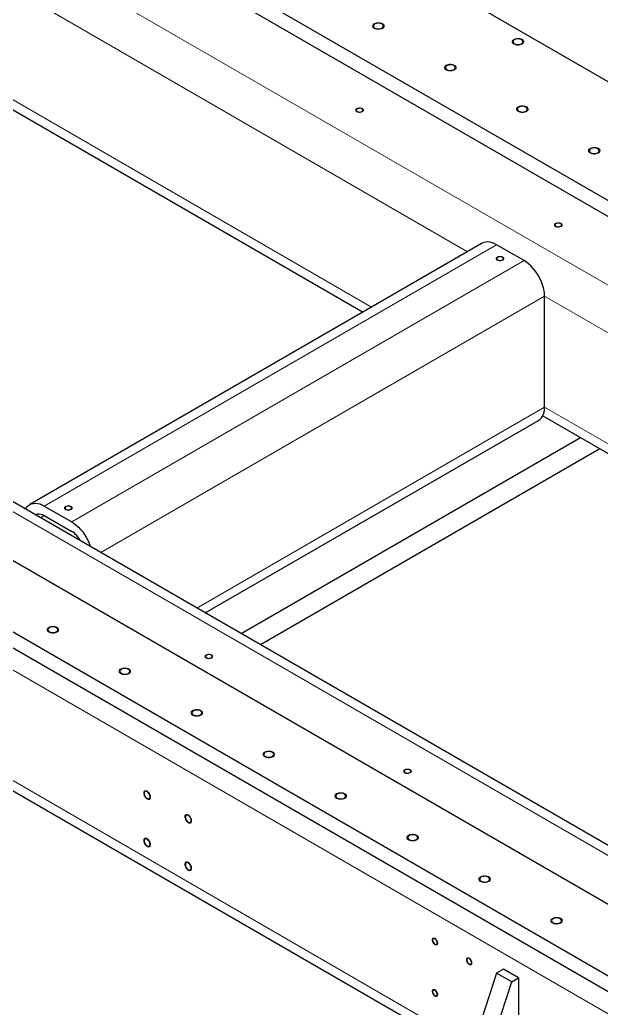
# Model space of a CAD drawing. Header units: millimetres. Extents: x 30 to 8380, y 30 to 5898.
# Drawn here: x 769 to 1069, y 5085 to 5595 of the extents above; entities that cross this region are included whole.
import ezdxf

# ---------------------------------------------------------------- set-up
doc = ezdxf.new("R2010")
doc.units = ezdxf.units.MM
doc.header["$LTSCALE"] = 10

msp = doc.modelspace()

# ---------------------------------------------------------------- linework, layer by layer
at = {"color": 7, "linetype": 'Continuous', "lineweight": 25}
for p, q in [((2398.2003558, 4797.3803766), (785.9968947, 5728.085624)), ((732.9638861, 5697.4703198), (2345.1673472, 4766.7650724)), ((732.9638861, 5689.3049117), (2345.1673472, 4758.5996642)), ((731.3038616, 5568.0234627), (946.1981352, 5443.9676391)), ((2067.3491515, 4594.6319484), (448.0746226, 5529.4192365)), ((2030.858383, 4585.3183695), (418.6549219, 5516.023617)), ((386.8351167, 5497.6544345), (1999.0385778, 4566.949187)), ((386.8351167, 5489.4890263), (1999.0385778, 4558.7837789)), ((1007.6001013, 5479.4142396), (774.2548635, 5344.7069012)), ((1029.2416274, 5470.5075377), (1015.0994918, 5478.6716189)), ((1039.8482291, 5394.9785079), (1039.8482291, 5452.1363647)), ((864.7977462, 5288.8500979), (1036.7410179, 5388.1108358)), ((1038.8953114, 5390.4546984), (1253.789585, 5266.3988748)), ((1058.4363061, 5379.1739222), (883.3858232, 5278.1194294)), ((1068.3374102, 5373.4581365), (893.2869272, 5272.4036437)), ((781.754254, 5343.9642804), (795.8963896, 5335.8001993)), ((781.754254, 5339.0650355), (795.8963896, 5330.9009544)), ((718.8217505, 5224.173744), (1001.3741611, 5061.0597093)), ((1015.0994918, 5103.1205699), (992.1185214, 5032.6960813)), ((1018.6350257, 5105.1615902), (1015.0994918, 5103.1205699)), ((1022.8776664, 5098.6303253), (1015.0994918, 5103.1205699)), ((1026.4132003, 5100.6713456), (1018.6350257, 5105.1615902)), ((999.896696, 5028.2058367), (1022.8776664, 5098.6303253)), ((1022.8776664, 5098.6303253), (1026.4132003, 5100.6713456)), ((1026.4132003, 5100.6713456), (1026.4132003, 5039.4307847))]:
    msp.add_line(p, q, dxfattribs=at)
at = {"color": 8, "linetype": 'Continuous', "lineweight": 18}
for p, q in [((695.1336733, 5675.6300758), (2314.4082022, 4740.8427878)), ((732.2567793, 5629.7051291), (1000.0982727, 5475.0835261)), ((732.2567793, 5572.5472722), (950.5927526, 5446.5045977)), ((440.5752321, 5528.6766157), (2059.849761, 4593.8893277)), ((380.4711557, 5481.7311588), (1999.7456846, 4546.9438707)), ((781.754254, 5343.9642804), (1015.0994918, 5478.6716189)), ((795.8963896, 5335.8001993), (1029.2416274, 5470.5075377)), ((810.8976087, 5319.9659849), (1039.8482291, 5452.1363647)), ((1039.8482291, 5452.1363647), (1307.6897225, 5297.5147618)), ((860.4031288, 5291.3870565), (1039.8482291, 5394.9785079)), ((1039.8482291, 5394.9785079), (1258.1842024, 5268.9358334)), ((779.7849104, 5337.9269634), (781.7552884, 5339.0644384)), ((718.8217505, 5229.2476612), (1002.7674217, 5065.3293143))]:
    msp.add_line(p, q, dxfattribs=at)
at = {"color": 7, "linetype": 'Continuous', "lineweight": 25, "flags": 128}
for points in [[(952.3084096, 5590.398396), (952.8617509, 5590.1561592), (953.5077826, 5590.0090883), (954.1985917, 5589.9680908), (954.882944, 5590.0362075), (955.5100842, 5590.2083863), (956.0335001, 5590.4718575), (956.4143725, 5590.8070808), (956.6244537, 5591.189194), (956.648163, 5591.5898577), (956.4837419, 5591.9793564), (956.143385, 5592.3288028), (955.6523347, 5592.6122801), (955.0470102, 5592.808764), (954.3723055, 5592.9036823), (953.6782604, 5592.8899952), (953.0163491, 5592.7687179), (952.4356625, 5592.5488449), (951.9792675, 5592.2466834), (951.6810128, 5591.884643), (951.5630185, 5591.4895749), (951.6340358, 5591.0907793), (951.8887977, 5590.7178331), (952.3084096, 5590.398396)], [(1024.3272353, 5582.2955455), (1024.8805765, 5582.0533087), (1025.5266083, 5581.9062378), (1026.2174174, 5581.8652403), (1026.9017697, 5581.933357), (1027.5289099, 5582.1055358), (1028.0523258, 5582.369007), (1028.4331981, 5582.7042302), (1028.6432794, 5583.0863435), (1028.6669886, 5583.4870072), (1028.5025676, 5583.8765059), (1028.1622106, 5584.2259523), (1027.6711604, 5584.5094296), (1027.0658358, 5584.7059135), (1026.3911312, 5584.8008317), (1025.6970861, 5584.7871447), (1025.0351748, 5584.6658674), (1024.4544882, 5584.4459944), (1023.9980932, 5584.1438328), (1023.6998384, 5583.7817925), (1023.5818442, 5583.3867244), (1023.6528615, 5582.9879288), (1023.9076234, 5582.6149826), (1024.3272353, 5582.2955455)], [(989.4315156, 5568.967683), (989.9848569, 5568.7254462), (990.6308887, 5568.5783753), (991.3216978, 5568.5373779), (992.00605, 5568.6054945), (992.6331902, 5568.7776733), (993.1566061, 5569.0411446), (993.5374785, 5569.3763678), (993.7475597, 5569.7584811), (993.771269, 5570.1591448), (993.606848, 5570.5486435), (993.266491, 5570.8980899), (992.7754407, 5571.1815672), (992.1701162, 5571.3780511), (991.4954115, 5571.4729693), (990.8013664, 5571.4592822), (990.1394552, 5571.3380049), (989.5587685, 5571.118132), (989.1023735, 5570.8159704), (988.8041188, 5570.4539301), (988.6861245, 5570.0588619), (988.7571419, 5569.6600663), (989.0119037, 5569.2871201), (989.4315156, 5568.967683)], [(1026.5546217, 5547.5369701), (1027.1079629, 5547.2947333), (1027.7539947, 5547.1476624), (1028.4448038, 5547.106665), (1029.129156, 5547.1747816), (1029.7562962, 5547.3469604), (1030.2797122, 5547.6104316), (1030.6605845, 5547.9456549), (1030.8706657, 5548.3277681), (1030.894375, 5548.7284318), (1030.729954, 5549.1179305), (1030.389597, 5549.467377), (1029.8985467, 5549.7508542), (1029.2932222, 5549.9473381), (1028.6185175, 5550.0422564), (1027.9244725, 5550.0285693), (1027.2625612, 5549.907292), (1026.6818746, 5549.6874191), (1026.2254795, 5549.3852575), (1025.9272248, 5549.0232172), (1025.8092305, 5548.628149), (1025.8802479, 5548.2293534), (1026.1350097, 5547.8564072), (1026.5546217, 5547.5369701)], [(943.1867321, 5547.3723615), (943.6421795, 5547.1846372), (944.1785362, 5547.0924558), (944.7376798, 5547.1058063), (945.2590183, 5547.2232422), (945.6860566, 5547.4320373), (945.9725185, 5547.7095656), (946.0873615, 5548.0257525), (946.0181404, 5548.3463342), (945.7723565, 5548.6365708), (945.3766443, 5548.8650106), (944.8738853, 5549.0068987), (944.3185612, 5549.0468591), (943.7708501, 5548.9805617), (943.290105, 5548.8151908), (942.928422, 5548.5686668), (942.724995, 5548.2677045), (942.7018687, 5547.9449178), (942.861549, 5547.6352856), (943.1867321, 5547.3723615)], [(1063.6777277, 5526.1062572), (1064.2310689, 5525.8640204), (1064.8771007, 5525.7169495), (1065.5679098, 5525.675952), (1066.2522621, 5525.7440687), (1066.8794022, 5525.9162475), (1067.4028182, 5526.1797187), (1067.7836905, 5526.5149419), (1067.9937717, 5526.8970552), (1068.017481, 5527.2977189), (1067.85306, 5527.6872176), (1067.512703, 5528.036664), (1067.0216527, 5528.3201413), (1066.4163282, 5528.5166252), (1065.7416235, 5528.6115434), (1065.0475785, 5528.5978564), (1064.3856672, 5528.4765791), (1063.8049806, 5528.2567061), (1063.3485855, 5527.9545445), (1063.0503308, 5527.5925042), (1062.9323365, 5527.1974361), (1063.0033539, 5526.7986405), (1063.2581158, 5526.4256943), (1063.6777277, 5526.1062572)], [(1045.7172154, 5488.1827734), (1046.1726627, 5487.9950491), (1046.7090195, 5487.9028677), (1047.268163, 5487.9162182), (1047.7895015, 5488.0336541), (1048.2165399, 5488.2424492), (1048.5030018, 5488.5199775), (1048.6178447, 5488.8361644), (1048.5486237, 5489.1567461), (1048.3028398, 5489.4469827), (1047.9071275, 5489.6754225), (1047.4043685, 5489.8173106), (1046.8490445, 5489.857271), (1046.3013334, 5489.7909736), (1045.8205882, 5489.6256027), (1045.4589052, 5489.3790787), (1045.2554783, 5489.0781164), (1045.232352, 5488.7553297), (1045.3920323, 5488.4456975), (1045.7172154, 5488.1827734)], [(1015.0994918, 5478.6716189), (1013.9119292, 5479.2801706), (1012.7393009, 5479.7270423), (1011.5963533, 5480.0066144), (1010.4974598, 5480.115371), (1009.4564395, 5480.0519444), (1008.4863838, 5479.8171324), (1007.6001013, 5479.4142396)], [(1015.6651772, 5470.834101), (1016.1206245, 5470.6463768), (1016.6569813, 5470.5541953), (1017.2161248, 5470.5675458), (1017.7374633, 5470.6849817), (1018.1645017, 5470.8937769), (1018.4509636, 5471.1713051), (1018.5658065, 5471.487492), (1018.4965855, 5471.8080738), (1018.2508016, 5472.0983103), (1017.8550893, 5472.3267502), (1017.3523303, 5472.4686382), (1016.7970063, 5472.5085987), (1016.2492952, 5472.4423012), (1015.76855, 5472.2769303), (1015.406867, 5472.0304063), (1015.2034401, 5471.729444), (1015.1803138, 5471.4066573), (1015.3399941, 5471.0970251), (1015.6651772, 5470.834101)], [(1039.8482291, 5452.1363647), (1039.7815371, 5453.5462187), (1039.5822995, 5455.015344), (1039.253022, 5456.5252655), (1038.7978454, 5458.0569951), (1038.2224938, 5459.5912703), (1037.5342026, 5461.1087969), (1036.7416274, 5462.5904909), (1035.8547354, 5464.0177193), (1034.8846798, 5465.3725338), (1033.8436594, 5466.6378968), (1032.7447659, 5467.7978957), (1031.6018183, 5468.8379428), (1030.42919, 5469.7449589), (1029.2416274, 5470.5075377)], [(1036.7410179, 5388.1108358), (1036.7416274, 5388.1111877), (1037.5342026, 5388.677794), (1038.2224938, 5389.4006364), (1038.7978454, 5390.2706248), (1039.253022, 5391.2768187), (1039.5822995, 5392.4065645), (1039.7815371, 5393.645655), (1039.8482291, 5394.9785079)], [(772.10057, 5342.3630386), (772.1980361, 5342.5471121), (772.7733877, 5343.4171006), (773.4616789, 5344.139943), (774.254254, 5344.7065493), (775.141146, 5345.1097939), (776.1112017, 5345.344606), (777.152222, 5345.4080325), (778.2511155, 5345.2992759), (779.3940631, 5345.0197039), (780.5666914, 5344.5728322), (781.754254, 5343.9642804)], [(792.9265411, 5342.2498234), (793.3819885, 5342.0620992), (793.9183452, 5341.9699177), (794.4774888, 5341.9832682), (794.9988273, 5342.1007041), (795.4258656, 5342.3094992), (795.7123275, 5342.5870275), (795.8271705, 5342.9032144), (795.7579494, 5343.2237961), (795.5121655, 5343.5140327), (795.1164533, 5343.7424725), (794.6136943, 5343.8843606), (794.0583702, 5343.924321), (793.5106591, 5343.8580236), (793.029914, 5343.6926527), (792.668231, 5343.4461287), (792.464804, 5343.1451664), (792.4416777, 5342.8223797), (792.601358, 5342.5127475), (792.9265411, 5342.2498234)], [(777.1506017, 5339.4477174), (777.5867458, 5339.6759228), (778.3136369, 5339.8846548), (779.110569, 5339.9270999), (779.961319, 5339.8023941), (780.8485679, 5339.5130761), (781.754254, 5339.0650355)], [(795.8963896, 5335.8001993), (797.0839522, 5335.0376204), (798.2565805, 5334.1306043), (799.3995281, 5333.0905572), (800.4984216, 5331.9305584), (801.539442, 5330.6651953), (802.5094976, 5329.3103808), (803.3963896, 5327.8831525), (804.1889648, 5326.4014584), (804.877256, 5324.8839319), (805.4526076, 5323.3496566), (805.5500736, 5323.0530512)], [(784.3705491, 5279.1428033), (784.9238903, 5278.9005665), (785.5699221, 5278.7534956), (786.2607312, 5278.7124982), (786.9450835, 5278.7806148), (787.5722237, 5278.9527936), (788.0956396, 5279.2162649), (788.476512, 5279.5514881), (788.6865932, 5279.9336014), (788.7103024, 5280.3342651), (788.5458814, 5280.7237638), (788.2055244, 5281.0732102), (787.7144742, 5281.3566875), (787.1091496, 5281.5531714), (786.434445, 5281.6480896), (785.7403999, 5281.6344025), (785.0784886, 5281.5131252), (784.497802, 5281.2932523), (784.041407, 5280.9910907), (783.7431522, 5280.6290504), (783.625158, 5280.2339823), (783.6961753, 5279.8351866), (783.9509372, 5279.4622404), (784.3705491, 5279.1428033)], [(865.4049862, 5265.7115629), (865.8604335, 5265.5238387), (866.3967903, 5265.4316572), (866.9559338, 5265.4450077), (867.4772723, 5265.5624436), (867.9043107, 5265.7712388), (868.1907726, 5266.048767), (868.3056155, 5266.3649539), (868.2363945, 5266.6855357), (867.9906106, 5266.9757723), (867.5948983, 5267.2042121), (867.0921393, 5267.3461001), (866.5368153, 5267.3860606), (865.9891042, 5267.3197631), (865.508359, 5267.1543922), (865.146676, 5266.9078682), (864.9432491, 5266.6069059), (864.9201228, 5266.2841192), (865.0798031, 5265.974487), (865.4049862, 5265.7115629)], [(821.4936551, 5257.7120904), (822.0469963, 5257.4698536), (822.6930281, 5257.3227827), (823.3838372, 5257.2817853), (824.0681895, 5257.3499019), (824.6953297, 5257.5220807), (825.2187456, 5257.7855519), (825.599618, 5258.1207752), (825.8096992, 5258.5028884), (825.8334085, 5258.9035521), (825.6689874, 5259.2930508), (825.3286304, 5259.6424973), (824.8375802, 5259.9259745), (824.2322557, 5260.1224584), (823.557551, 5260.2173767), (822.8635059, 5260.2036896), (822.2015946, 5260.0824123), (821.620908, 5259.8625394), (821.164513, 5259.5603778), (820.8662582, 5259.1983375), (820.748264, 5258.8032693), (820.8192813, 5258.4044737), (821.0740432, 5258.0315275), (821.4936551, 5257.7120904)], [(858.6167611, 5236.2813775), (859.1701024, 5236.0391407), (859.8161341, 5235.8920698), (860.5069432, 5235.8510723), (861.1912955, 5235.919189), (861.8184357, 5236.0913678), (862.3418516, 5236.354839), (862.722724, 5236.6900622), (862.9328052, 5237.0721755), (862.9565145, 5237.4728392), (862.7920934, 5237.8623379), (862.4517364, 5238.2117843), (861.9606862, 5238.4952616), (861.3553617, 5238.6917455), (860.680657, 5238.7866638), (859.9866119, 5238.7729767), (859.3247006, 5238.6516994), (858.744014, 5238.4318264), (858.287619, 5238.1296649), (857.9893643, 5237.7676245), (857.87137, 5237.3725564), (857.9423873, 5236.9737608), (858.1971492, 5236.6008146), (858.6167611, 5236.2813775)], [(895.7398671, 5214.8506645), (896.2932084, 5214.6084277), (896.9392402, 5214.4613568), (897.6300493, 5214.4203594), (898.3144015, 5214.488476), (898.9415417, 5214.6606548), (899.4649576, 5214.9241261), (899.84583, 5215.2593493), (900.0559112, 5215.6414626), (900.0796205, 5216.0421263), (899.9151995, 5216.431625), (899.5748425, 5216.7810714), (899.0837922, 5217.0645487), (898.4784677, 5217.2610326), (897.803763, 5217.3559508), (897.1097179, 5217.3422637), (896.4478066, 5217.2209864), (895.86712, 5217.0011135), (895.410725, 5216.6989519), (895.1124703, 5216.3369116), (894.994476, 5215.9418434), (895.0654933, 5215.5430478), (895.3202552, 5215.1701016), (895.7398671, 5214.8506645)], [(967.9354695, 5206.5219748), (968.3909168, 5206.3342506), (968.9272735, 5206.2420691), (969.4864171, 5206.2554196), (970.0077556, 5206.3728555), (970.4347939, 5206.5816507), (970.7212559, 5206.8591789), (970.8360988, 5207.1753658), (970.7668777, 5207.4959475), (970.5210938, 5207.7861841), (970.1253816, 5208.014624), (969.6226226, 5208.156512), (969.0672986, 5208.1964725), (968.5195875, 5208.130175), (968.0388423, 5207.9648041), (967.6771593, 5207.7182801), (967.4737324, 5207.4173178), (967.450606, 5207.0945311), (967.6102863, 5206.7848989), (967.9354695, 5206.5219748)], [(836.2898645, 5194.0963949), (836.2231081, 5194.6463767), (836.0287706, 5195.2245656), (835.7241196, 5195.7795868), (835.3362247, 5196.2621243), (834.8995522, 5196.6293025), (834.4529022, 5196.8484961), (834.0359616, 5196.9002286), (833.6857775, 5196.7799035), (833.4334651, 5196.4982122), (833.3014435, 5196.0801842), (833.3014435, 5195.562963), (833.4334651, 5194.9925062), (833.6857775, 5194.4195011), (834.0359616, 5193.894862), (834.4529022, 5193.4652052), (834.8995522, 5193.1687077), (835.3362247, 5193.0317146), (835.7241196, 5193.0663982), (836.0287706, 5193.2696769), (836.2231081, 5193.6234883), (836.2898645, 5194.0963949)], [(932.8629731, 5193.4199516), (933.4163144, 5193.1777148), (934.0623462, 5193.0306439), (934.7531553, 5192.9896465), (935.4375075, 5193.0577631), (936.0646477, 5193.2299419), (936.5880636, 5193.4934131), (936.968936, 5193.8286364), (937.1790172, 5194.2107496), (937.2027265, 5194.6114133), (937.0383055, 5195.000912), (936.6979485, 5195.3503585), (936.2068982, 5195.6338357), (935.6015737, 5195.8303196), (934.926869, 5195.9252379), (934.232824, 5195.9115508), (933.5709127, 5195.7902735), (932.9902261, 5195.5704006), (932.533831, 5195.268239), (932.2355763, 5194.9061987), (932.117582, 5194.5111305), (932.1885994, 5194.1123349), (932.4433612, 5193.7393887), (932.8629731, 5193.4199516)], [(857.5030679, 5181.8502732), (857.4363116, 5182.4002551), (857.241974, 5182.9784439), (856.937323, 5183.5334651), (856.5494281, 5184.0160026), (856.1127556, 5184.3831808), (855.6661056, 5184.6023744), (855.2491651, 5184.6541069), (854.8989809, 5184.5337819), (854.6466685, 5184.2520905), (854.5146469, 5183.8340625), (854.5146469, 5183.3168414), (854.6466685, 5182.7463845), (854.8989809, 5182.1733795), (855.2491651, 5181.6487403), (855.6661056, 5181.2190836), (856.1127556, 5180.922586), (856.5494281, 5180.7855929), (856.937323, 5180.8202765), (857.241974, 5181.0235552), (857.4363116, 5181.3773666), (857.5030679, 5181.8502732)], [(969.9860792, 5171.9892387), (970.5394204, 5171.7470019), (971.1854522, 5171.599931), (971.8762613, 5171.5589335), (972.5606136, 5171.6270502), (973.1877537, 5171.799229), (973.7111697, 5172.0627002), (974.092042, 5172.3979234), (974.3021232, 5172.7800367), (974.3258325, 5173.1807004), (974.1614115, 5173.5701991), (973.8210545, 5173.9196455), (973.3300042, 5174.2031228), (972.7246797, 5174.3996067), (972.049975, 5174.4945249), (971.35593, 5174.4808379), (970.6940187, 5174.3595606), (970.1133321, 5174.1396876), (969.656937, 5173.837526), (969.3586823, 5173.4754857), (969.240688, 5173.0804176), (969.3117054, 5172.681622), (969.5664672, 5172.3086758), (969.9860792, 5171.9892387)], [(836.2898645, 5169.6001705), (836.2231081, 5170.1501524), (836.0287706, 5170.7283412), (835.7241196, 5171.2833624), (835.3362247, 5171.7658999), (834.8995522, 5172.1330782), (834.4529022, 5172.3522717), (834.0359616, 5172.4040043), (833.6857775, 5172.2836792), (833.4334651, 5172.0019879), (833.3014435, 5171.5839598), (833.3014435, 5171.0667387), (833.4334651, 5170.4962818), (833.6857775, 5169.9232768), (834.0359616, 5169.3986377), (834.4529022, 5168.9689809), (834.8995522, 5168.6724834), (835.3362247, 5168.5354902), (835.7241196, 5168.5701738), (836.0287706, 5168.7734525), (836.2231081, 5169.127264), (836.2898645, 5169.6001705)], [(857.5030679, 5157.3540489), (857.4363116, 5157.9040307), (857.241974, 5158.4822195), (856.937323, 5159.0372407), (856.5494281, 5159.5197782), (856.1127556, 5159.8869565), (855.6661056, 5160.10615), (855.2491651, 5160.1578826), (854.8989809, 5160.0375575), (854.6466685, 5159.7558662), (854.5146469, 5159.3378381), (854.5146469, 5158.820617), (854.6466685, 5158.2501601), (854.8989809, 5157.6771551), (855.2491651, 5157.152516), (855.6661056, 5156.7228592), (856.1127556, 5156.4263617), (856.5494281, 5156.2893685), (856.937323, 5156.3240522), (857.241974, 5156.5273308), (857.4363116, 5156.8811423), (857.5030679, 5157.3540489)], [(1007.1091852, 5150.5585257), (1007.6625264, 5150.3162889), (1008.3085582, 5150.169218), (1008.9993673, 5150.1282206), (1009.6837196, 5150.1963372), (1010.3108597, 5150.368516), (1010.8342757, 5150.6319873), (1011.215148, 5150.9672105), (1011.4252292, 5151.3493238), (1011.4489385, 5151.7499875), (1011.2845175, 5152.1394862), (1010.9441605, 5152.4889326), (1010.4531103, 5152.7724099), (1009.8477857, 5152.9688938), (1009.173081, 5153.063812), (1008.479036, 5153.0501249), (1007.8171247, 5152.9288476), (1007.2364381, 5152.7089747), (1006.780043, 5152.4068131), (1006.4817883, 5152.0447728), (1006.3637941, 5151.6497046), (1006.4348114, 5151.250909), (1006.6895733, 5150.8779628), (1007.1091852, 5150.5585257)], [(1044.2322912, 5129.1278128), (1044.7856324, 5128.885576), (1045.4316642, 5128.7385051), (1046.1224733, 5128.6975077), (1046.8068256, 5128.7656243), (1047.4339657, 5128.9378031), (1047.9573817, 5129.2012743), (1048.338254, 5129.5364976), (1048.5483352, 5129.9186108), (1048.5720445, 5130.3192745), (1048.4076235, 5130.7087732), (1048.0672665, 5131.0582197), (1047.5762163, 5131.3416969), (1046.9708917, 5131.5381808), (1046.2961871, 5131.6330991), (1045.602142, 5131.619412), (1044.9402307, 5131.4981347), (1044.3595441, 5131.2782618), (1043.9031491, 5130.9761002), (1043.6048943, 5130.6140599), (1043.4869001, 5130.2189917), (1043.5579174, 5129.8201961), (1043.8126793, 5129.4472499), (1044.2322912, 5129.1278128)], [(984.4817682, 5118.75379), (984.4166361, 5119.2421116), (984.2282979, 5119.7527159), (983.9371629, 5120.230271), (983.5747802, 5120.6230263), (983.1804195, 5120.8884208), (982.796816, 5120.9976949), (982.465539, 5120.939007), (982.2224875, 5120.7187168), (982.0939999, 5120.3606962), (982.0939999, 5119.9037423), (982.2224875, 5119.3973732), (982.465539, 5118.8964617), (982.796816, 5118.4552895), (983.1804195, 5118.1216643), (983.5747802, 5117.9317397), (983.9371629, 5117.9060969), (984.2282979, 5118.0475147), (984.4166361, 5118.3406683), (984.4817682, 5118.75379)], [(1002.1594377, 5108.5486886), (1002.0943056, 5109.0370102), (1001.9059674, 5109.5476145), (1001.6148324, 5110.0251696), (1001.2524497, 5110.4179249), (1000.8580891, 5110.6833194), (1000.4744855, 5110.7925935), (1000.1432085, 5110.7339056), (999.900157, 5110.5136154), (999.7716695, 5110.1555948), (999.7716695, 5109.6986409), (999.900157, 5109.1922718), (1000.1432085, 5108.6913603), (1000.4744855, 5108.2501881), (1000.8580891, 5107.9165629), (1001.2524497, 5107.7266383), (1001.6148324, 5107.7009955), (1001.9059674, 5107.8424133), (1002.0943056, 5108.135567), (1002.1594377, 5108.5486886)], [(984.4817682, 5092.2162136), (984.4166361, 5092.7045352), (984.2282979, 5093.2151395), (983.9371629, 5093.6926946), (983.5747802, 5094.0854499), (983.1804195, 5094.3508445), (982.796816, 5094.4601185), (982.465539, 5094.4014306), (982.2224875, 5094.1811404), (982.0939999, 5093.8231198), (982.0939999, 5093.366166), (982.2224875, 5092.8597968), (982.465539, 5092.3588854), (982.796816, 5091.9177131), (983.1804195, 5091.584088), (983.5747802, 5091.3941633), (983.9371629, 5091.3685205), (984.2282979, 5091.5099384), (984.4166361, 5091.803092), (984.4817682, 5092.2162136)]]:
    msp.add_lwpolyline(points, dxfattribs=at)
at = {"color": 7, "linetype": 'Continuous', "lineweight": 25}
msp.add_arc((788.9390378, 5319.7929346), 13.1069771, 28.109395716, 57.939608079, dxfattribs=at)
at = {"color": 7, "linetype": 'Continuous', "lineweight": 18}
for points, knots in [([(956.2325478, 5590.2147041), (955.6386562, 5589.9486289), (954.9485052, 5589.7762191), (954.2057642, 5589.7083077), (953.4571022, 5589.749162), (952.7495604, 5589.896215), (952.1275963, 5590.1402266), (951.6302902, 5590.4658648), (951.2888896, 5590.8526686), (951.124846, 5591.2763336), (951.1484669, 5591.7102394), (951.358268, 5592.1271221), (951.7410669, 5592.5007874), (952.2728108, 5592.8077567), (952.9200882, 5593.0287417), (953.6422285, 5593.1498573), (954.3938569, 5593.1634934), (955.1277457, 5593.068793), (955.7977821, 5592.8717067), (956.3618651, 5592.584618), (956.7845515, 5592.2255657), (957.0392822, 5591.8171106), (957.1100516, 5591.3849172), (956.992413, 5590.9561419), (956.693758, 5590.5577263), (956.2328523, 5590.2147041), (956.397602, 5590.3247773), (956.2328523, 5590.2147041)], [0, 0, 0, 0, 0.0399877149, 0.0799882268, 0.1199887386, 0.1599892505, 0.1999897624, 0.2399902743, 0.2799907862, 0.319991298, 0.3599918099, 0.3999923218, 0.4399928337, 0.4799933456, 0.5199938574, 0.5599943693, 0.5999948812, 0.6399953931, 0.679995905, 0.7199964168, 0.7599969287, 0.7999974406, 0.8399979525, 0.8799984644, 0.9199989762, 0.9599994881, 1, 1, 1, 1]), ([(1028.2516479, 5582.1118536), (1027.6574818, 5581.8457784), (1026.9673309, 5581.6733686), (1026.2245899, 5581.6054572), (1025.4759279, 5581.6463115), (1024.7683861, 5581.7933645), (1024.146422, 5582.0373761), (1023.6491159, 5582.3630143), (1023.3077153, 5582.7498181), (1023.1436717, 5583.1734831), (1023.1672926, 5583.6073889), (1023.3770937, 5584.0242716), (1023.7598925, 5584.3979369), (1024.2916364, 5584.7049061), (1024.9389139, 5584.9258912), (1025.6610542, 5585.0470068), (1026.4126825, 5585.0606429), (1027.1465713, 5584.9659425), (1027.8166077, 5584.7688562), (1028.3806908, 5584.4817674), (1028.8033772, 5584.1227152), (1029.0581079, 5583.71426), (1029.1288773, 5583.2820667), (1029.0112386, 5582.8532914), (1028.7125837, 5582.4548757), (1028.2516779, 5582.1118536), (1028.4164277, 5582.2219268), (1028.2516779, 5582.1118536)], [0, 0, 0, 0, 0.0399987905, 0.0799988409, 0.1199988913, 0.1599989417, 0.1999989921, 0.2399990425, 0.2799990929, 0.3199991433, 0.3599991937, 0.3999992441, 0.4399992945, 0.4799993449, 0.5199993953, 0.5599994457, 0.599999496, 0.6399995464, 0.6799995968, 0.7199996472, 0.7599996976, 0.799999748, 0.8399997984, 0.8799998488, 0.9199998992, 0.9599999496, 1, 1, 1, 1]), ([(993.3555126, 5568.7839912), (992.7617622, 5568.517916), (992.0716112, 5568.3455061), (991.3288702, 5568.2775948), (990.5802082, 5568.3184491), (989.8726664, 5568.465502), (989.2507023, 5568.7095137), (988.7533962, 5569.0351519), (988.4119956, 5569.4219557), (988.247952, 5569.8456207), (988.2715729, 5570.2795265), (988.4813741, 5570.6964092), (988.8641729, 5571.0700745), (989.3959168, 5571.3770437), (990.0431943, 5571.5980288), (990.7653345, 5571.7191444), (991.5169629, 5571.7327804), (992.2508517, 5571.6380801), (992.9208881, 5571.4409937), (993.4849711, 5571.153905), (993.9076575, 5570.7948528), (994.1623882, 5570.3863976), (994.2331576, 5569.9542042), (994.115519, 5569.525429), (993.816864, 5569.1270133), (993.3559583, 5568.7839912), (993.520708, 5568.8940644), (993.3559583, 5568.7839912)], [0, 0, 0, 0, 0.0399820207, 0.0799827699, 0.119983519, 0.1599842682, 0.1999850173, 0.2399857664, 0.2799865156, 0.3199872647, 0.3599880138, 0.399988763, 0.4399895121, 0.4799902612, 0.5199910104, 0.5599917595, 0.5999925086, 0.6399932578, 0.6799940069, 0.7199947561, 0.7599955052, 0.7999962543, 0.8399970035, 0.8799977526, 0.9199985017, 0.9599992509, 1, 1, 1, 1]), ([(1030.4784775, 5547.3532783), (1029.8848682, 5547.0872031), (1029.1947173, 5546.9147932), (1028.4519762, 5546.8468819), (1027.7033142, 5546.8877362), (1026.9957724, 5547.0347891), (1026.3738083, 5547.2788007), (1025.8765022, 5547.604439), (1025.5351016, 5547.9912427), (1025.371058, 5548.4149077), (1025.3946789, 5548.8488135), (1025.6044801, 5549.2656962), (1025.9872789, 5549.6393616), (1026.5190228, 5549.9463308), (1027.1663003, 5550.1673158), (1027.8884405, 5550.2884315), (1028.6400689, 5550.3020675), (1029.3739577, 5550.2073672), (1030.0439941, 5550.0102808), (1030.6080772, 5549.7231921), (1031.0307635, 5549.3641399), (1031.2854942, 5548.9556847), (1031.3562636, 5548.5234913), (1031.238625, 5548.094716), (1030.93997, 5547.6963004), (1030.4790643, 5547.3532783), (1030.643814, 5547.4633514), (1030.4790643, 5547.3532783)], [0, 0, 0, 0, 0.0399763271, 0.0799773134, 0.1199782998, 0.1599792862, 0.1999802725, 0.2399812589, 0.2799822453, 0.3199832317, 0.359984218, 0.3999852044, 0.4399861908, 0.4799871772, 0.5199881635, 0.5599891499, 0.5999901363, 0.6399911226, 0.679992109, 0.7199930954, 0.7599940818, 0.7999950681, 0.8399960545, 0.8799970409, 0.9199980273, 0.9599990136, 1, 1, 1, 1]), ([(945.802927, 5547.2499003), (945.3233509, 5547.0455305), (944.7606369, 5546.9318613), (944.1648847, 5546.9189927), (943.5890296, 5547.0080681), (943.0842389, 5547.1911728), (942.6953653, 5547.4520372), (942.456962, 5547.7674823), (942.3902123, 5548.1094793), (942.501047, 5548.4476405), (942.7796181, 5548.7519186), (943.2011733, 5548.9952772), (943.7282556, 5549.1560929), (944.3140313, 5549.2200764), (944.9064518, 5549.1815426), (945.4528778, 5549.0439153), (945.9047571, 5548.8194234), (946.2219382, 5548.5280139), (946.3762381, 5548.1955798), (946.3539466, 5547.8516594), (946.1570445, 5547.5268115), (945.8030272, 5547.2499003), (945.9317915, 5547.3384047), (945.8030272, 5547.2499003)], [0, 0, 0, 0, 0.0476129135, 0.0952322678, 0.1428516222, 0.1904709765, 0.2380903308, 0.2857096851, 0.3333290395, 0.3809483938, 0.4285677481, 0.4761871024, 0.5238064568, 0.5714258111, 0.6190451654, 0.6666645197, 0.7142838741, 0.7619032284, 0.8095225827, 0.857141937, 0.9047612914, 0.9523806457, 1, 1, 1, 1]), ([(1067.6020384, 5525.9225653), (1067.0079742, 5525.6564901), (1066.3178233, 5525.4840803), (1065.5750822, 5525.4161689), (1064.8264202, 5525.4570232), (1064.1188785, 5525.6040762), (1063.4969144, 5525.8480878), (1062.9996082, 5526.173726), (1062.6582076, 5526.5605298), (1062.4941641, 5526.9841948), (1062.5177849, 5527.4181006), (1062.7275861, 5527.8349833), (1063.1103849, 5528.2086486), (1063.6421288, 5528.5156178), (1064.2894063, 5528.7366029), (1065.0115466, 5528.8577185), (1065.7631749, 5528.8713546), (1066.4970637, 5528.7766542), (1067.1671001, 5528.5795679), (1067.7311832, 5528.2924791), (1068.1538695, 5527.9334269), (1068.4086002, 5527.5249717), (1068.4793696, 5527.0927784), (1068.361731, 5526.6640031), (1068.063076, 5526.2655874), (1067.6021703, 5525.9225653), (1067.76692, 5526.0326385), (1067.6021703, 5525.9225653)], [0, 0, 0, 0, 0.0399946776, 0.0799948994, 0.1199951212, 0.1599953429, 0.1999955647, 0.2399957865, 0.2799960082, 0.31999623, 0.3599964518, 0.3999966735, 0.4399968953, 0.4799971171, 0.5199973388, 0.5599975606, 0.5999977823, 0.6399980041, 0.6799982259, 0.7199984476, 0.7599986694, 0.7999988912, 0.8399991129, 0.8799993347, 0.9199995565, 0.9599997782, 1, 1, 1, 1]), ([(1048.3330488, 5488.0603122), (1047.8538342, 5487.8559424), (1047.2911202, 5487.7422732), (1046.695368, 5487.7294046), (1046.1195129, 5487.81848), (1045.6147221, 5488.0015847), (1045.2258486, 5488.2624491), (1044.9874453, 5488.5778942), (1044.9206955, 5488.9198912), (1045.0315303, 5489.2580524), (1045.3101014, 5489.5623305), (1045.7316566, 5489.8056891), (1046.2587388, 5489.9665048), (1046.8445146, 5490.0304883), (1047.436935, 5489.9919545), (1047.9833611, 5489.8543272), (1048.4352404, 5489.6298353), (1048.7524215, 5489.3384258), (1048.9067214, 5489.0059917), (1048.8844299, 5488.6620713), (1048.6875277, 5488.3372234), (1048.3335105, 5488.0603122), (1048.4622748, 5488.1488166), (1048.3335105, 5488.0603122)], [0, 0, 0, 0, 0.0475907929, 0.0952112533, 0.1428317136, 0.190452174, 0.2380726343, 0.2856930947, 0.333313555, 0.3809340154, 0.4285544757, 0.4761749361, 0.5237953964, 0.5714158568, 0.6190363172, 0.6666567775, 0.7142772379, 0.7618976982, 0.8095181586, 0.8571386189, 0.9047590793, 0.9523795396, 1, 1, 1, 1]), ([(1018.280983, 5470.7116398), (1017.801796, 5470.50727), (1017.239082, 5470.3936008), (1016.6433298, 5470.3807322), (1016.0674747, 5470.4698076), (1015.5626839, 5470.6529124), (1015.1738103, 5470.9137767), (1014.9354071, 5471.2292218), (1014.8686573, 5471.5712188), (1014.9794921, 5471.90938), (1015.2580632, 5472.2136581), (1015.6796184, 5472.4570167), (1016.2067006, 5472.6178324), (1016.7924764, 5472.6818159), (1017.3848968, 5472.6432821), (1017.9313229, 5472.5056548), (1018.3832022, 5472.2811629), (1018.7003833, 5471.9897534), (1018.8546832, 5471.6573193), (1018.8323917, 5471.3133989), (1018.6354895, 5470.988551), (1018.2814723, 5470.7116398), (1018.4102366, 5470.8001443), (1018.2814723, 5470.7116398)], [0, 0, 0, 0, 0.0475891011, 0.095209646, 0.142830191, 0.1904507359, 0.2380712809, 0.2856918258, 0.3333123708, 0.3809329157, 0.4285534606, 0.4761740056, 0.5237945505, 0.5714150955, 0.6190356404, 0.6666561854, 0.7142767303, 0.7618972753, 0.8095178202, 0.8571383652, 0.9047589101, 0.9523794551, 1, 1, 1, 1]), ([(795.5425978, 5342.1273622), (795.0631599, 5341.9229924), (794.5004459, 5341.8093232), (793.9046937, 5341.7964546), (793.3288386, 5341.88553), (792.8240479, 5342.0686348), (792.4351743, 5342.3294991), (792.196771, 5342.6449442), (792.1300213, 5342.9869412), (792.240856, 5343.3251024), (792.5194271, 5343.6293805), (792.9409823, 5343.8727391), (793.4680646, 5344.0335548), (794.0538403, 5344.0975383), (794.6462608, 5344.0590045), (795.1926868, 5343.9213772), (795.6445661, 5343.6968853), (795.9617472, 5343.4054758), (796.1160471, 5343.0730417), (796.0937556, 5342.7291213), (795.8968535, 5342.4042734), (795.5428362, 5342.1273622), (795.6716005, 5342.2158666), (795.5428362, 5342.1273622)], [0, 0, 0, 0, 0.0476044529, 0.0952242302, 0.1428440076, 0.1904637849, 0.2380835623, 0.2857033397, 0.333323117, 0.3809428944, 0.4285626717, 0.4761824491, 0.5238022264, 0.5714220038, 0.6190417812, 0.6666615585, 0.7142813359, 0.7619011132, 0.8095208906, 0.8571406679, 0.9047604453, 0.9523802226, 1, 1, 1, 1]), ([(788.294673, 5278.9591115), (787.7007956, 5278.6930363), (787.0106447, 5278.5206264), (786.2679037, 5278.4527151), (785.5192417, 5278.4935694), (784.8116999, 5278.6406223), (784.1897358, 5278.884634), (783.6924297, 5279.2102722), (783.3510291, 5279.597076), (783.1869855, 5280.020741), (783.2106064, 5280.4546468), (783.4204075, 5280.8715295), (783.8032063, 5281.2451948), (784.3349502, 5281.552164), (784.9822277, 5281.7731491), (785.704368, 5281.8942647), (786.4559963, 5281.9079007), (787.1898851, 5281.8132004), (787.8599215, 5281.616114), (788.4240046, 5281.3290253), (788.846691, 5280.9699731), (789.1014217, 5280.5615179), (789.1721911, 5280.1293245), (789.0545524, 5279.7005493), (788.7558975, 5279.3021336), (788.2949917, 5278.9591115), (788.4597415, 5279.0691847), (788.2949917, 5278.9591115)], [0, 0, 0, 0, 0.0399871395, 0.0799876754, 0.1199882112, 0.1599887471, 0.1999892829, 0.2399898188, 0.2799903546, 0.3199908905, 0.3599914263, 0.3999919622, 0.4399924981, 0.4799930339, 0.5199935698, 0.5599941056, 0.5999946415, 0.6399951773, 0.6799957132, 0.719996249, 0.7599967849, 0.7999973207, 0.8399978566, 0.8799983924, 0.9199989283, 0.9599994641, 1, 1, 1, 1]), ([(868.0212498, 5265.5891017), (867.541605, 5265.3847319), (866.978891, 5265.2710627), (866.3831388, 5265.2581941), (865.8072837, 5265.3472695), (865.3024929, 5265.5303743), (864.9136193, 5265.7912386), (864.6752161, 5266.1066837), (864.6084663, 5266.4486807), (864.7193011, 5266.7868419), (864.9978722, 5267.09112), (865.4194274, 5267.3344786), (865.9465096, 5267.4952943), (866.5322854, 5267.5592778), (867.1247058, 5267.520744), (867.6711319, 5267.3831167), (868.1230112, 5267.1586248), (868.4401923, 5266.8672153), (868.5944922, 5266.5347812), (868.5722007, 5266.1908608), (868.3752985, 5265.8660129), (868.0212813, 5265.5891017), (868.1500456, 5265.6776062), (868.0212813, 5265.5891017)], [0, 0, 0, 0, 0.0476171173, 0.0952362615, 0.1428554056, 0.1904745497, 0.2380936939, 0.285712838, 0.3333319821, 0.3809511263, 0.4285702704, 0.4761894145, 0.5238085587, 0.5714277028, 0.6190468469, 0.6666659911, 0.7142851352, 0.7619042793, 0.8095234235, 0.8571425676, 0.9047617117, 0.9523808559, 1, 1, 1, 1]), ([(825.4176378, 5257.5283986), (824.8239016, 5257.2623234), (824.1337507, 5257.0899135), (823.3910097, 5257.0220022), (822.6423477, 5257.0628565), (821.9348059, 5257.2099094), (821.3128418, 5257.453921), (820.8155357, 5257.7795593), (820.4741351, 5258.166363), (820.3100915, 5258.590028), (820.3337124, 5259.0239338), (820.5435135, 5259.4408165), (820.9263124, 5259.8144819), (821.4580562, 5260.1214511), (822.1053337, 5260.3424362), (822.827474, 5260.4635518), (823.5791023, 5260.4771878), (824.3129912, 5260.3824875), (824.9830275, 5260.1854011), (825.5471106, 5259.8983124), (825.969797, 5259.5392602), (826.2245277, 5259.130805), (826.2952971, 5258.6986116), (826.1776585, 5258.2698363), (825.8790035, 5257.8714207), (825.4180977, 5257.5283986), (825.5828475, 5257.6384717), (825.4180977, 5257.5283986)], [0, 0, 0, 0, 0.0399814454, 0.0799822185, 0.1199829916, 0.1599837648, 0.1999845379, 0.239985311, 0.2799860841, 0.3199868572, 0.3599876303, 0.3999884034, 0.4399891765, 0.4799899496, 0.5199907227, 0.5599914958, 0.5999922689, 0.639993042, 0.6799938151, 0.7199945883, 0.7599953614, 0.7999961345, 0.8399969076, 0.8799976807, 0.9199984538, 0.9599992269, 1, 1, 1, 1]), ([(862.5411987, 5236.0976856), (861.9470077, 5235.8316104), (861.2568567, 5235.6592006), (860.5141157, 5235.5912892), (859.7654537, 5235.6321435), (859.0579119, 5235.7791965), (858.4359478, 5236.0232081), (857.9386417, 5236.3488463), (857.5972411, 5236.7356501), (857.4331975, 5237.1593151), (857.4568184, 5237.5932209), (857.6666195, 5238.0101036), (858.0494184, 5238.3837689), (858.5811622, 5238.6907381), (859.2284397, 5238.9117232), (859.95058, 5239.0328388), (860.7022084, 5239.0464749), (861.4360972, 5238.9517745), (862.1061335, 5238.7546882), (862.6702166, 5238.4675995), (863.092903, 5238.1085472), (863.3476337, 5237.700092), (863.4184031, 5237.2678987), (863.3007645, 5236.8391234), (863.0021095, 5236.4407077), (862.5412038, 5236.0976856), (862.7059535, 5236.2077588), (862.5412038, 5236.0976856)], [0, 0, 0, 0, 0.0399997973, 0.0799998057, 0.1199998142, 0.1599998226, 0.1999998311, 0.2399998395, 0.279999848, 0.3199998564, 0.3599998649, 0.3999998733, 0.4399998818, 0.4799998902, 0.5199998986, 0.5599999071, 0.5999999155, 0.639999924, 0.6799999324, 0.7199999409, 0.7599999493, 0.7999999578, 0.8399999662, 0.8799999747, 0.9199999831, 0.9599999916, 1, 1, 1, 1]), ([(899.6641636, 5214.6669727), (899.0701137, 5214.4008975), (898.3799627, 5214.2284876), (897.6372217, 5214.1605763), (896.8885597, 5214.2014306), (896.1810179, 5214.3484835), (895.5590538, 5214.5924952), (895.0617477, 5214.9181334), (894.7203471, 5215.3049372), (894.5563035, 5215.7286022), (894.5799244, 5216.162508), (894.7897255, 5216.5793907), (895.1725244, 5216.953056), (895.7042683, 5217.2600252), (896.3515458, 5217.4810103), (897.073686, 5217.6021259), (897.8253144, 5217.6157619), (898.5592032, 5217.5210616), (899.2292396, 5217.3239752), (899.7933226, 5217.0368865), (900.216009, 5216.6778343), (900.4707397, 5216.2693791), (900.5415091, 5215.8371857), (900.4238705, 5215.4084105), (900.1252155, 5215.0099948), (899.6643098, 5214.6669727), (899.8290595, 5214.7770459), (899.6643098, 5214.6669727)], [0, 0, 0, 0, 0.0399941022, 0.079994348, 0.1199945937, 0.1599948394, 0.1999950852, 0.2399953309, 0.2799955767, 0.3199958224, 0.3599960681, 0.3999963139, 0.4399965596, 0.4799968054, 0.5199970511, 0.5599972969, 0.5999975426, 0.6399977883, 0.6799980341, 0.7199982798, 0.7599985256, 0.7999987713, 0.839999017, 0.8799992628, 0.9199995085, 0.9599997543, 1, 1, 1, 1]), ([(970.5513716, 5206.3995136), (970.0720883, 5206.1951438), (969.5093742, 5206.0814746), (968.9136221, 5206.068606), (968.337767, 5206.1576814), (967.8329762, 5206.3407862), (967.4441026, 5206.6016505), (967.2056994, 5206.9170956), (967.1389496, 5207.2590926), (967.2497844, 5207.5972538), (967.5283555, 5207.9015319), (967.9499106, 5208.1448905), (968.4769929, 5208.3057062), (969.0627686, 5208.3696897), (969.6551891, 5208.3311559), (970.2016152, 5208.1935286), (970.6534945, 5207.9690367), (970.9706755, 5207.6776272), (971.1249754, 5207.3451931), (971.102684, 5207.0012727), (970.9057818, 5206.6764248), (970.5517646, 5206.3995136), (970.6805288, 5206.4880181), (970.5517646, 5206.3995136)], [0, 0, 0, 0, 0.0475949958, 0.095215246, 0.1428354962, 0.1904557464, 0.2380759966, 0.2856962468, 0.333316497, 0.3809367473, 0.4285569975, 0.4761772477, 0.5237974979, 0.5714177481, 0.6190379983, 0.6666582485, 0.7142784987, 0.7618987489, 0.8095189992, 0.8571392494, 0.9047594996, 0.9523797498, 1, 1, 1, 1]), ([(836.5547657, 5193.9433184), (836.489476, 5193.4304115), (836.297677, 5193.0312311), (835.9938575, 5192.7753826), (835.6005504, 5192.6818412), (835.1469254, 5192.7575443), (834.6666259, 5192.9968774), (834.1952735, 5193.3820903), (833.7678262, 5193.8846135), (833.4159858, 5194.4671771), (833.1658468, 5195.0865751), (833.0359607, 5195.6968695), (833.0359607, 5196.2527976), (833.1658468, 5196.7131288), (833.4159858, 5197.0437224), (833.7678262, 5197.2200598), (834.1952735, 5197.2290628), (834.6666259, 5197.0700637), (835.1469254, 5196.7548549), (835.6005504, 5196.3068138), (835.9938575, 5195.7591696), (836.297677, 5195.1525386), (836.489476, 5194.5319118), (836.5550295, 5193.9433184), (836.5422559, 5194.1365735), (836.5550295, 5193.9433184)], [0, 0, 0, 0, 0.0434767122, 0.0869550434, 0.1304333747, 0.173911706, 0.2173900372, 0.2608683685, 0.3043466998, 0.347825031, 0.3913033623, 0.4347816936, 0.4782600248, 0.5217383561, 0.5652166874, 0.6086950186, 0.6521733499, 0.6956516811, 0.7391300124, 0.7826083437, 0.8260866749, 0.8695650062, 0.9130433375, 0.9565216687, 1, 1, 1, 1]), ([(936.7871284, 5193.2362598), (936.1932197, 5192.9701846), (935.5030688, 5192.7977747), (934.7603277, 5192.7298634), (934.0116657, 5192.7707177), (933.3041239, 5192.9177706), (932.6821598, 5193.1617822), (932.1848537, 5193.4874205), (931.8434531, 5193.8742242), (931.6794095, 5194.2978892), (931.7030304, 5194.731795), (931.9128316, 5195.1486777), (932.2956304, 5195.5223431), (932.8273743, 5195.8293123), (933.4746518, 5196.0502973), (934.196792, 5196.171413), (934.9484204, 5196.185049), (935.6823092, 5196.0903487), (936.3523456, 5195.8932623), (936.9164286, 5195.6061736), (937.339115, 5195.2471214), (937.5938457, 5194.8386662), (937.6646151, 5194.4064728), (937.5469765, 5193.9776975), (937.2483215, 5193.5792819), (936.7874158, 5193.2362598), (936.9521655, 5193.3463329), (936.7874158, 5193.2362598)], [0, 0, 0, 0, 0.0399884076, 0.0799888906, 0.1199893736, 0.1599898566, 0.1999903397, 0.2399908227, 0.2799913057, 0.3199917887, 0.3599922717, 0.3999927547, 0.4399932378, 0.4799937208, 0.5199942038, 0.5599946868, 0.5999951698, 0.6399956528, 0.6799961359, 0.7199966189, 0.7599971019, 0.7999975849, 0.8399980679, 0.8799985509, 0.919999034, 0.959999517, 1, 1, 1, 1]), ([(857.7680588, 5181.6971967), (857.7026794, 5181.1842898), (857.5108804, 5180.7851094), (857.2070609, 5180.5292609), (856.8137538, 5180.4357195), (856.3601288, 5180.5114226), (855.8798293, 5180.7507557), (855.4084769, 5181.1359686), (854.9810296, 5181.6384918), (854.6291892, 5182.2210554), (854.3790502, 5182.8404534), (854.2491642, 5183.4507478), (854.2491642, 5184.0066759), (854.3790502, 5184.4670071), (854.6291892, 5184.7976007), (854.9810296, 5184.9739381), (855.4084769, 5184.9829411), (855.8798293, 5184.8239421), (856.3601288, 5184.5087332), (856.8137538, 5184.0606921), (857.2070609, 5183.5130479), (857.5108804, 5182.9064169), (857.7026794, 5182.2857902), (857.768233, 5181.6971967), (857.7554593, 5181.8904518), (857.768233, 5181.6971967)], [0, 0, 0, 0, 0.0434772376, 0.086955545, 0.1304338524, 0.1739121598, 0.2173904672, 0.2608687745, 0.3043470819, 0.3478253893, 0.3913036967, 0.4347820041, 0.4782603114, 0.5217386188, 0.5652169262, 0.6086952336, 0.652173541, 0.6956518483, 0.7391301557, 0.7826084631, 0.8260867705, 0.8695650779, 0.9130433852, 0.9565216926, 1, 1, 1, 1]), ([(836.5547657, 5169.447094), (836.489476, 5168.9341871), (836.297677, 5168.5350067), (835.9938575, 5168.2791583), (835.6005504, 5168.1856168), (835.1469254, 5168.2613199), (834.6666259, 5168.5006531), (834.1952735, 5168.8858659), (833.7678262, 5169.3883891), (833.4159858, 5169.9709527), (833.1658468, 5170.5903507), (833.0359607, 5171.2006451), (833.0359607, 5171.7565733), (833.1658468, 5172.2169045), (833.4159858, 5172.547498), (833.7678262, 5172.7238354), (834.1952735, 5172.7328384), (834.6666259, 5172.5738394), (835.1469254, 5172.2586305), (835.6005504, 5171.8105894), (835.9938575, 5171.2629452), (836.297677, 5170.6563142), (836.489476, 5170.0356875), (836.5550295, 5169.447094), (836.5422559, 5169.6403492), (836.5550295, 5169.447094)], [0, 0, 0, 0, 0.0434767122, 0.0869550434, 0.1304333747, 0.173911706, 0.2173900372, 0.2608683685, 0.3043466998, 0.347825031, 0.3913033623, 0.4347816936, 0.4782600248, 0.5217383561, 0.5652166874, 0.6086950186, 0.6521733499, 0.6956516811, 0.7391300124, 0.7826083437, 0.8260866749, 0.8695650062, 0.9130433375, 0.9565216687, 1, 1, 1, 1]), ([(973.9100933, 5171.8055468), (973.3163257, 5171.5394716), (972.6261748, 5171.3670618), (971.8834337, 5171.2991504), (971.1347717, 5171.3400047), (970.4272299, 5171.4870577), (969.8052659, 5171.7310693), (969.3079597, 5172.0567075), (968.9665591, 5172.4435113), (968.8025156, 5172.8671763), (968.8261364, 5173.3010821), (969.0359376, 5173.7179648), (969.4187364, 5174.0916301), (969.9504803, 5174.3985993), (970.5977578, 5174.6195844), (971.3198981, 5174.7407), (972.0715264, 5174.7543361), (972.8054152, 5174.6596357), (973.4754516, 5174.4625494), (974.0395347, 5174.1754606), (974.462221, 5173.8164084), (974.7169517, 5173.4079532), (974.7877211, 5172.9757599), (974.6700825, 5172.5469846), (974.3714275, 5172.1485689), (973.9105218, 5171.8055468), (974.0752715, 5171.91562), (973.9105218, 5171.8055468)], [0, 0, 0, 0, 0.0399827134, 0.0799834337, 0.119984154, 0.1599848742, 0.1999855945, 0.2399863148, 0.2799870351, 0.3199877553, 0.3599884756, 0.3999891959, 0.4399899162, 0.4799906364, 0.5199913567, 0.559992077, 0.5999927973, 0.6399935175, 0.6799942378, 0.7199949581, 0.7599956784, 0.7999963986, 0.8399971189, 0.8799978392, 0.9199985595, 0.9599992797, 1, 1, 1, 1]), ([(857.7680588, 5157.2009723), (857.7026794, 5156.6880654), (857.5108804, 5156.2888851), (857.2070609, 5156.0330366), (856.8137538, 5155.9394951), (856.3601288, 5156.0151983), (855.8798293, 5156.2545314), (855.4084769, 5156.6397443), (854.9810296, 5157.1422674), (854.6291892, 5157.7248311), (854.3790502, 5158.344229), (854.2491642, 5158.9545235), (854.2491642, 5159.5104516), (854.3790502, 5159.9707828), (854.6291892, 5160.3013764), (854.9810296, 5160.4777137), (855.4084769, 5160.4867168), (855.8798293, 5160.3277177), (856.3601288, 5160.0125088), (856.8137538, 5159.5644677), (857.2070609, 5159.0168235), (857.5108804, 5158.4101926), (857.7026794, 5157.7895658), (857.768233, 5157.2009723), (857.7554593, 5157.3942275), (857.768233, 5157.2009723)], [0, 0, 0, 0, 0.0434772376, 0.086955545, 0.1304338524, 0.1739121598, 0.2173904672, 0.2608687745, 0.3043470819, 0.3478253893, 0.3913036967, 0.4347820041, 0.4782603114, 0.5217386188, 0.5652169262, 0.6086952336, 0.652173541, 0.6956518483, 0.7391301557, 0.7826084631, 0.8260867705, 0.8695650779, 0.9130433852, 0.9565216926, 1, 1, 1, 1]), ([(1011.0330582, 5150.3748339), (1010.4394317, 5150.1087587), (1009.7492808, 5149.9363488), (1009.0065397, 5149.8684375), (1008.2578777, 5149.9092918), (1007.550336, 5150.0563447), (1006.9283719, 5150.3003564), (1006.4310657, 5150.6259946), (1006.0896652, 5151.0127984), (1005.9256216, 5151.4364634), (1005.9492424, 5151.8703692), (1006.1590436, 5152.2872519), (1006.5418424, 5152.6609172), (1007.0735863, 5152.9678864), (1007.7208638, 5153.1888715), (1008.4430041, 5153.3099871), (1009.1946324, 5153.3236231), (1009.9285212, 5153.2289228), (1010.5985576, 5153.0318364), (1011.1626407, 5152.7447477), (1011.585327, 5152.3856955), (1011.8400577, 5151.9772403), (1011.9108271, 5151.5450469), (1011.7931885, 5151.1162717), (1011.4945335, 5150.717856), (1011.0336278, 5150.3748339), (1011.1983775, 5150.4849071), (1011.0336278, 5150.3748339)], [0, 0, 0, 0, 0.0399770197, 0.0799779772, 0.1199789347, 0.1599798922, 0.1999808497, 0.2399818072, 0.2799827647, 0.3199837223, 0.3599846798, 0.3999856373, 0.4399865948, 0.4799875523, 0.5199885098, 0.5599894673, 0.5999904249, 0.6399913824, 0.6799923399, 0.7199932974, 0.7599942549, 0.7999952124, 0.8399961699, 0.8799971275, 0.919998085, 0.9599990425, 1, 1, 1, 1]), ([(1048.1566191, 5128.944121), (1047.5625377, 5128.6780457), (1046.8723868, 5128.5056359), (1046.1296457, 5128.4377246), (1045.3809837, 5128.4785789), (1044.673442, 5128.6256318), (1044.0514779, 5128.8696434), (1043.5541717, 5129.1952817), (1043.2127712, 5129.5820854), (1043.0487276, 5130.0057504), (1043.0723485, 5130.4396562), (1043.2821496, 5130.8565389), (1043.6649484, 5131.2302043), (1044.1966923, 5131.5371735), (1044.8439698, 5131.7581585), (1045.5661101, 5131.8792742), (1046.3177384, 5131.8929102), (1047.0516272, 5131.7982099), (1047.7216636, 5131.6011235), (1048.2857467, 5131.3140348), (1048.708433, 5130.9549825), (1048.9631638, 5130.5465274), (1049.0339332, 5130.114334), (1048.9162945, 5129.6855587), (1048.6176396, 5129.2871431), (1048.1567338, 5128.944121), (1048.3214836, 5129.0541941), (1048.1567338, 5128.944121)], [0, 0, 0, 0, 0.0399953704, 0.0799955633, 0.1199957562, 0.1599959491, 0.199996142, 0.2399963349, 0.2799965278, 0.3199967207, 0.3599969136, 0.3999971065, 0.4399972994, 0.4799974923, 0.5199976852, 0.5599978781, 0.599998071, 0.6399982639, 0.6799984568, 0.7199986497, 0.7599988426, 0.7999990355, 0.8399992284, 0.8799994213, 0.9199996142, 0.9599998071, 1, 1, 1, 1]), ([(984.6937656, 5118.6313288), (984.6310707, 5118.1862403), (984.4481647, 5117.8532412), (984.1614344, 5117.6619202), (983.7963569, 5117.6292767), (983.385371, 5117.7582115), (982.9649945, 5118.037268), (982.5725799, 5118.4416508), (982.2429947, 5118.9354288), (982.0055242, 5119.4747276), (981.8812687, 5120.0116282), (981.8812687, 5120.4984246), (982.0055242, 5120.8918628), (982.2429947, 5121.156984), (982.5725799, 5121.2702311), (982.9649945, 5121.2215417), (983.385371, 5121.0152419), (983.7963569, 5120.6696624), (984.1614344, 5120.2155094), (984.4481647, 5119.6931365), (984.6310707, 5119.1489588), (984.6939002, 5118.6313288), (984.6816269, 5118.801279), (984.6939002, 5118.6313288)], [0, 0, 0, 0, 0.0476179699, 0.0952370715, 0.142856173, 0.1904752745, 0.238094376, 0.2857134775, 0.333332579, 0.3809516805, 0.428570782, 0.4761898835, 0.523808985, 0.5714280865, 0.619047188, 0.6666662895, 0.714285391, 0.7619044925, 0.809523594, 0.8571426955, 0.904761797, 0.9523808985, 1, 1, 1, 1]), ([(1002.3713112, 5108.4262274), (1002.3087402, 5107.9811389), (1002.1258343, 5107.6481398), (1001.8391039, 5107.4568188), (1001.4740264, 5107.4241753), (1001.0630405, 5107.5531101), (1000.642664, 5107.8321666), (1000.2502494, 5108.2365494), (999.9206643, 5108.7303274), (999.6831938, 5109.2696262), (999.5589382, 5109.8065268), (999.5589382, 5110.2933232), (999.6831938, 5110.6867614), (999.9206643, 5110.9518826), (1000.2502494, 5111.0651297), (1000.642664, 5111.0164403), (1001.0630405, 5110.8101405), (1001.4740264, 5110.464561), (1001.8391039, 5110.010408), (1002.1258343, 5109.4880351), (1002.3087402, 5108.9438574), (1002.3715697, 5108.4262274), (1002.3592964, 5108.5961776), (1002.3715697, 5108.4262274)], [0, 0, 0, 0, 0.047616979, 0.0952361301, 0.1428552811, 0.1904744322, 0.2380935832, 0.2857127343, 0.3333318853, 0.3809510364, 0.4285701874, 0.4761893385, 0.5238084895, 0.5714276406, 0.6190467916, 0.6666659427, 0.7142850937, 0.7619042448, 0.8095233958, 0.8571425469, 0.9047616979, 0.952380849, 1, 1, 1, 1]), ([(984.6937656, 5092.0937524), (984.6310707, 5091.6486639), (984.4481647, 5091.3156649), (984.1614344, 5091.1243438), (983.7963569, 5091.0917003), (983.385371, 5091.2206351), (982.9649945, 5091.4996916), (982.5725799, 5091.9040744), (982.2429947, 5092.3978524), (982.0055242, 5092.9371513), (981.8812687, 5093.4740518), (981.8812687, 5093.9608482), (982.0055242, 5094.3542864), (982.2429947, 5094.6194076), (982.5725799, 5094.7326548), (982.9649945, 5094.6839653), (983.385371, 5094.4776655), (983.7963569, 5094.132086), (984.1614344, 5093.677933), (984.4481647, 5093.1555601), (984.6310707, 5092.6113824), (984.6939002, 5092.0937524), (984.6816269, 5092.2637026), (984.6939002, 5092.0937524)], [0, 0, 0, 0, 0.0476179699, 0.0952370715, 0.142856173, 0.1904752745, 0.238094376, 0.2857134775, 0.333332579, 0.3809516805, 0.428570782, 0.4761898835, 0.523808985, 0.5714280865, 0.619047188, 0.6666662895, 0.714285391, 0.7619044925, 0.809523594, 0.8571426955, 0.904761797, 0.9523808985, 1, 1, 1, 1])]:
    msp.add_open_spline(points, degree=3, knots=knots, dxfattribs=at)

doc.saveas('drawing.dxf')
